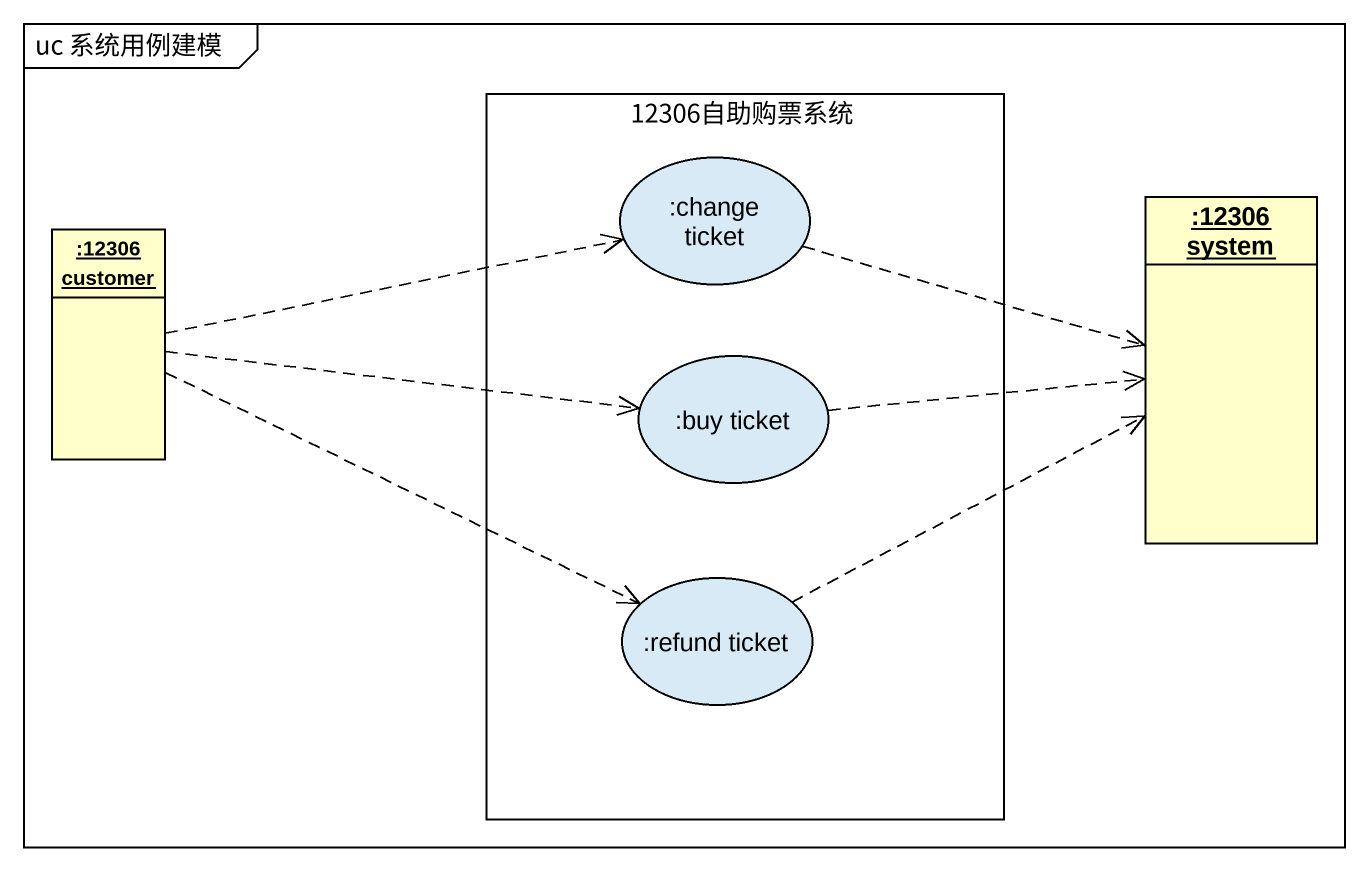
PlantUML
@startuml
mainframe uc 系统用例建模
allowmixing
hide circle
hide empty members
rectangle "12306自助购票系统" as r12306自助购票系统 {
  usecase ":change ticket" as change_ticket
  usecase ":buy ticket" as buy_ticket
  usecase ":refund ticket" as refund_ticket
}
object ":12306 customer" as o12306_customer
object ":12306 system" as o12306_system
change_ticket .right.> o12306_system
o12306_customer .right.> change_ticket
o12306_customer .right.> buy_ticket
o12306_customer .right.> refund_ticket
buy_ticket .right.> o12306_system
refund_ticket .right.> o12306_system
@enduml
